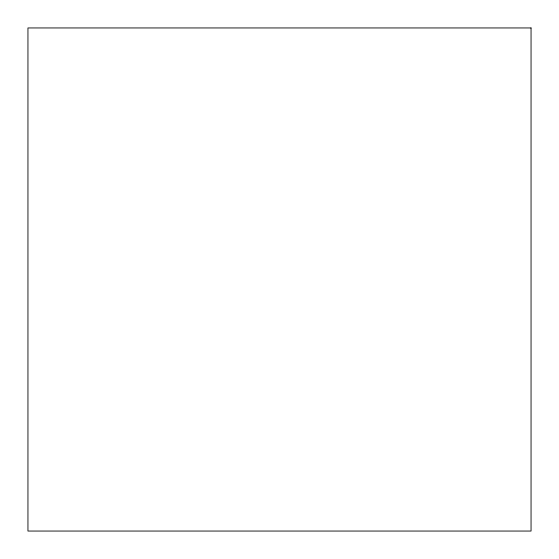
<?xml version="1.0" encoding="UTF-8"?>
<svg xmlns="http://www.w3.org/2000/svg" width="559" height="559" viewBox="0 0 559 559"><rect width="100%" height="100%" fill="white"/><g stroke="black" fill="none" stroke-linecap="round" stroke-linejoin="round"><path stroke-width="0.84" d="M531.05 27.95L27.95 27.95L27.95 531.05L531.05 531.05L531.05 27.95"/></g></svg>
